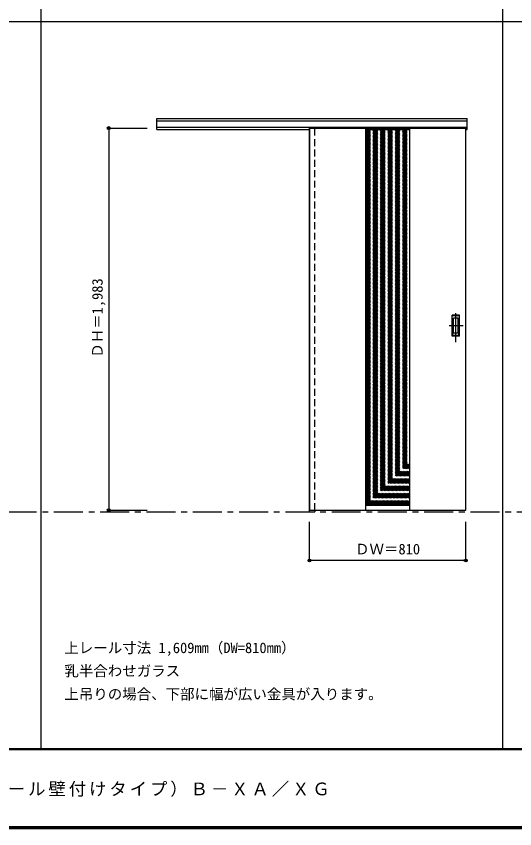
# Model space of a CAD drawing. Units: millimetres, scale not verified. Extents: x -6000 to 5700, y -4307 to 4260.
# Drawn here: x -3046 to -461, y -4205 to 12 of the extents above; entities that cross this region are included whole.
import ezdxf
from ezdxf.enums import TextEntityAlignment as Align

# ---------------------------------------------------------------- set-up
doc = ezdxf.new("R2010")
doc.units = ezdxf.units.MM
doc.header["$LTSCALE"] = 30
doc.header["$PDMODE"] = 32
doc.header["$PDSIZE"] = 15
doc.linetypes.add('CHAIN1', pattern=[8, 5, -1, 1, -1])
doc.linetypes.add('DASHED1', pattern=[1.8, 1.2, -0.6])
for name, color, linetype in [('0-1_通り芯', 7, 'CHAIN1'), ('0-2_扉', 3, 'Continuous'), ('0-3_仕上げ', 3, 'Continuous'), ('0-4_枠', 3, 'Continuous'), ('0-6_引手', 7, 'Continuous'), ('0-A_文字', 7, 'Continuous'), ('0-B_寸法', 4, 'Continuous'), ('0-C_ハッチ', 4, 'DASHED1'), ('F-1_枠', 6, 'Continuous'), ('F-A_文字', 7, 'Continuous')]:
    doc.layers.add(name, color=color, linetype=linetype)
doc.styles.add('ＭＳ ゴシック', font='')
doc.styles.get('ＭＳ ゴシック').set_extended_font_data('MS Gothic')

msp = doc.modelspace()

# ---------------------------------------------------------------- linework, layer by layer
at = {"layer": '0-1_通り芯'}
msp.add_line((-5490, -2560.5), (1678, -2560.5), dxfattribs=at)
at = {"layer": '0-2_扉', "color": 4, "linetype": 'DASHED1'}
msp.add_line((-1525, -568.5), (-1525, -572.5), dxfattribs=at)
at = {"layer": '0-2_扉'}
for q in [(-1525, -2551.5), (-715, -568.5)]:
    msp.add_line((-1525, -568.5), q, dxfattribs=at)
msp.add_lwpolyline([(-1525, -2551.5), (-715, -2551.5), (-715, -568.5)], dxfattribs=at)
at = {"layer": '0-3_仕上げ'}
for p, q in [((-1234, -568.39), (-1234, -2551.39)), ((-1006, -568.39), (-1006, -2551.39))]:
    msp.add_line(p, q, dxfattribs=at)
at = {"layer": '0-3_仕上げ', "color": 7}
for p, q in [((-1234, -576.39), (-1006, -576.39)), ((-1006, -2527.39), (-1234, -2527.39))]:
    msp.add_line(p, q, dxfattribs=at)
at = {"layer": '0-4_枠'}
for p, q in [((-2316, -518.5), (-707, -518.5)), ((-2316, -575.5), (-2316, -518.5)), ((-2316, -531.5), (-707, -531.5)), ((-2316, -563.5), (-707, -563.5)), ((-2316, -575.5), (-1525, -575.5)), ((-1526, -563.5), (-1526, -2560.5)), ((-1498, -568.5), (-1498, -563.5)), ((-1526, -2560.5), (-1498, -2560.5)), ((-1498, -2551.5), (-1498, -2560.5))]:
    msp.add_line(p, q, dxfattribs=at)
at = {"layer": '0-4_枠', "color": 4, "linetype": 'DASHED1'}
msp.add_line((-1498, -2551.5), (-1498, -568.5), dxfattribs=at)
at = {"layer": '0-4_枠'}
msp.add_lwpolyline([(-715, -575.5), (-707, -575.5), (-707, -518.5)], dxfattribs=at)
at = {"layer": '0-6_引手', "linetype": 'CHAIN1'}
for p, q in [((-766, -1679.23), (-766, -1508.38)), ((-727.93, -1594), (-800.44, -1594))]:
    msp.add_line(p, q, dxfattribs=at)
at = {"layer": '0-6_引手'}
for p, q in [((-747, -1539), (-785, -1539)), ((-785, -1649), (-785, -1539)), ((-753.5, -1555), (-778.5, -1555)), ((-778.5, -1633), (-778.5, -1555)), ((-753.5, -1633), (-753.5, -1555)), ((-747, -1649), (-747, -1539)), ((-753.5, -1633), (-778.5, -1633)), ((-747, -1649), (-785, -1649))]:
    msp.add_line(p, q, dxfattribs=at)
at = {"layer": '0-6_引手', "linetype": 'DASHED1'}
for p, q in [((-782, -1645), (-782, -1543)), ((-750, -1645), (-782, -1645))]:
    msp.add_line(p, q, dxfattribs=at)
msp.add_lwpolyline([(-750, -1645), (-750, -1543), (-782, -1543)], dxfattribs=at)
at = {"layer": '0-B_寸法'}
for p, q in [((-2566, -568.5), (-2566, -2551.5)), ((-2566, -568.5), (-2366, -568.5)), ((-2566, -2551.5), (-2366, -2551.5)), ((-1525, -2812.5), (-1525, -2612.5)), ((-715, -2812.5), (-715, -2612.5)), ((-715, -2812.5), (-1525, -2812.5))]:
    msp.add_line(p, q, dxfattribs=at)
at = {"layer": '0-B_寸法', "color": 7}
for p in [(-2566, -568.5), (-2566, -2551.5), (-1525, -2812.5), (-715, -2812.5)]:
    msp.add_point(p, dxfattribs=at)
at = {"layer": '0-C_ハッチ'}
for p, q in [((-1234, -799.93), (-1010.46, -576.39)), ((-1234, -792.86), (-1017.54, -576.39)), ((-1234, -785.78), (-1024.61, -576.39)), ((-1234, -778.71), (-1031.68, -576.39)), ((-1234, -771.64), (-1038.75, -576.39)), ((-1234, -764.57), (-1045.82, -576.39)), ((-1234, -757.5), (-1052.89, -576.39)), ((-1234, -750.43), (-1059.96, -576.39)), ((-1234, -743.36), (-1067.03, -576.39)), ((-1234, -736.29), (-1074.1, -576.39)), ((-1234, -729.22), (-1081.17, -576.39)), ((-1234, -722.15), (-1088.25, -576.39)), ((-1234, -715.07), (-1095.32, -576.39)), ((-1234, -708), (-1102.39, -576.39)), ((-1234, -700.93), (-1109.46, -576.39)), ((-1234, -693.86), (-1116.53, -576.39)), ((-1234, -686.79), (-1123.6, -576.39)), ((-1234, -679.72), (-1130.67, -576.39)), ((-1234, -672.65), (-1137.74, -576.39)), ((-1234, -665.58), (-1144.81, -576.39)), ((-1234, -658.51), (-1151.89, -576.39)), ((-1234, -651.43), (-1158.96, -576.39)), ((-1234, -644.36), (-1166.03, -576.39)), ((-1234, -637.29), (-1173.1, -576.39)), ((-1234, -630.22), (-1180.17, -576.39)), ((-1234, -623.15), (-1187.24, -576.39)), ((-1234, -616.08), (-1194.31, -576.39)), ((-1234, -609.01), (-1201.38, -576.39)), ((-1234, -601.94), (-1208.45, -576.39)), ((-1234, -594.87), (-1215.52, -576.39)), ((-1234, -587.79), (-1222.6, -576.39)), ((-1234, -580.72), (-1229.67, -576.39)), ((-1234, -807), (-1006, -579)), ((-1234, -814.07), (-1006, -586.07)), ((-1234, -821.14), (-1006, -593.14)), ((-1234, -828.21), (-1006, -600.21)), ((-1234, -835.28), (-1006, -607.28)), ((-1234, -842.35), (-1006, -614.35)), ((-1234, -849.42), (-1006, -621.42)), ((-1234, -856.5), (-1006, -628.5)), ((-1234, -863.57), (-1006, -635.57)), ((-1234, -870.64), (-1006, -642.64)), ((-1234, -877.71), (-1006, -649.71)), ((-1234, -884.78), (-1006, -656.78)), ((-1234, -891.85), (-1006, -663.85)), ((-1234, -898.92), (-1006, -670.92)), ((-1234, -905.99), (-1006, -677.99)), ((-1234, -913.06), (-1006, -685.06)), ((-1234, -920.14), (-1006, -692.14)), ((-1234, -927.21), (-1006, -699.21)), ((-1234, -934.28), (-1006, -706.28)), ((-1234, -941.35), (-1006, -713.35)), ((-1234, -948.42), (-1006, -720.42)), ((-1234, -955.49), (-1006, -727.49)), ((-1234, -962.56), (-1006, -734.56)), ((-1234, -969.63), (-1006, -741.63)), ((-1234, -976.7), (-1006, -748.7)), ((-1234, -983.77), (-1006, -755.77)), ((-1234, -990.85), (-1006, -762.85)), ((-1234, -997.92), (-1006, -769.92)), ((-1234, -1004.99), (-1006, -776.99)), ((-1234, -1012.06), (-1006, -784.06)), ((-1234, -1019.13), (-1006, -791.13)), ((-1234, -1026.2), (-1006, -798.2)), ((-1234, -1033.27), (-1006, -805.27)), ((-1234, -1040.34), (-1006, -812.34)), ((-1234, -1047.41), (-1006, -819.41)), ((-1234, -1054.49), (-1006, -826.49)), ((-1234, -1061.56), (-1006, -833.56)), ((-1234, -1068.63), (-1006, -840.63)), ((-1234, -1075.7), (-1006, -847.7)), ((-1234, -1082.77), (-1006, -854.77)), ((-1234, -1089.84), (-1006, -861.84)), ((-1234, -1096.91), (-1006, -868.91)), ((-1234, -1103.98), (-1006, -875.98)), ((-1234, -1111.05), (-1006, -883.05)), ((-1234, -1118.12), (-1006, -890.12)), ((-1234, -1125.2), (-1006, -897.2)), ((-1234, -1132.27), (-1006, -904.27)), ((-1234, -1139.34), (-1006, -911.34)), ((-1234, -1146.41), (-1006, -918.41)), ((-1234, -1153.48), (-1006, -925.48)), ((-1234, -1160.55), (-1006, -932.55)), ((-1234, -1167.62), (-1006, -939.62)), ((-1234, -1174.69), (-1006, -946.69)), ((-1234, -1181.76), (-1006, -953.76)), ((-1234, -1188.84), (-1006, -960.84)), ((-1234, -1195.91), (-1006, -967.91)), ((-1234, -1202.98), (-1006, -974.98)), ((-1234, -1210.05), (-1006, -982.05)), ((-1234, -1217.12), (-1006, -989.12)), ((-1234, -1224.19), (-1006, -996.19)), ((-1234, -1231.26), (-1006, -1003.26)), ((-1234, -1238.33), (-1006, -1010.33)), ((-1234, -1245.4), (-1006, -1017.4)), ((-1234, -1252.48), (-1006, -1024.48)), ((-1234, -1259.55), (-1006, -1031.55)), ((-1234, -1266.62), (-1006, -1038.62)), ((-1234, -1273.69), (-1006, -1045.69)), ((-1234, -1280.76), (-1006, -1052.76)), ((-1234, -1287.83), (-1006, -1059.83)), ((-1234, -1294.9), (-1006, -1066.9)), ((-1234, -1301.97), (-1006, -1073.97)), ((-1234, -1309.04), (-1006, -1081.04)), ((-1234, -1316.11), (-1006, -1088.11)), ((-1234, -1323.19), (-1006, -1095.19)), ((-1234, -1330.26), (-1006, -1102.26)), ((-1234, -1337.33), (-1006, -1109.33)), ((-1234, -1344.4), (-1006, -1116.4)), ((-1234, -1351.47), (-1006, -1123.47)), ((-1234, -1358.54), (-1006, -1130.54)), ((-1234, -1365.61), (-1006, -1137.61)), ((-1234, -1372.68), (-1006, -1144.68)), ((-1234, -1379.75), (-1006, -1151.75)), ((-1234, -1386.83), (-1006, -1158.83)), ((-1234, -1393.9), (-1006, -1165.9)), ((-1234, -1400.97), (-1006, -1172.97)), ((-1234, -1408.04), (-1006, -1180.04)), ((-1234, -1415.11), (-1006, -1187.11)), ((-1234, -1422.18), (-1006, -1194.18)), ((-1234, -1429.25), (-1006, -1201.25)), ((-1234, -1436.32), (-1006, -1208.32)), ((-1234, -1443.39), (-1006, -1215.39)), ((-1234, -1450.47), (-1006, -1222.47)), ((-1234, -1457.54), (-1006, -1229.54)), ((-1234, -1464.61), (-1006, -1236.61)), ((-1234, -1471.68), (-1006, -1243.68)), ((-1234, -1478.75), (-1006, -1250.75)), ((-1234, -1485.82), (-1006, -1257.82)), ((-1234, -1492.89), (-1006, -1264.89)), ((-1234, -1499.96), (-1006, -1271.96)), ((-1234, -1507.03), (-1006, -1279.03)), ((-1234, -1514.1), (-1006, -1286.1)), ((-1234, -1521.18), (-1006, -1293.18)), ((-1234, -1528.25), (-1006, -1300.25)), ((-1234, -1535.32), (-1006, -1307.32)), ((-1234, -1542.39), (-1006, -1314.39)), ((-1234, -1549.46), (-1006, -1321.46)), ((-1234, -1556.53), (-1006, -1328.53)), ((-1234, -1563.6), (-1006, -1335.6)), ((-1234, -1570.67), (-1006, -1342.67)), ((-1234, -1577.74), (-1006, -1349.74)), ((-1234, -1584.82), (-1006, -1356.82)), ((-1234, -1591.89), (-1006, -1363.89)), ((-1234, -1598.96), (-1006, -1370.96)), ((-1234, -1606.03), (-1006, -1378.03)), ((-1234, -1613.1), (-1006, -1385.1)), ((-1234, -1620.17), (-1006, -1392.17)), ((-1234, -1627.24), (-1006, -1399.24)), ((-1234, -1634.31), (-1006, -1406.31)), ((-1234, -1641.38), (-1006, -1413.38)), ((-1234, -1648.46), (-1006, -1420.46)), ((-1234, -1655.53), (-1006, -1427.53)), ((-1234, -1662.6), (-1006, -1434.6)), ((-1234, -1669.67), (-1006, -1441.67)), ((-1234, -1676.74), (-1006, -1448.74)), ((-1234, -1683.81), (-1006, -1455.81)), ((-1234, -1690.88), (-1006, -1462.88)), ((-1234, -1697.95), (-1006, -1469.95)), ((-1234, -1705.02), (-1006, -1477.02)), ((-1234, -1712.09), (-1006, -1484.09)), ((-1234, -1719.17), (-1006, -1491.17)), ((-1234, -1726.24), (-1006, -1498.24)), ((-1234, -1733.31), (-1006, -1505.31)), ((-1234, -1740.38), (-1006, -1512.38)), ((-1234, -1747.45), (-1006, -1519.45)), ((-1234, -1754.52), (-1006, -1526.52)), ((-1234, -1761.59), (-1006, -1533.59)), ((-1234, -1768.66), (-1006, -1540.66)), ((-1234, -1775.73), (-1006, -1547.73)), ((-1234, -1782.81), (-1006, -1554.81)), ((-1234, -1789.88), (-1006, -1561.88)), ((-1234, -1796.95), (-1006, -1568.95)), ((-1234, -1804.02), (-1006, -1576.02)), ((-1234, -1811.09), (-1006, -1583.09)), ((-1234, -1818.16), (-1006, -1590.16)), ((-1234, -1825.23), (-1006, -1597.23)), ((-1234, -1832.3), (-1006, -1604.3)), ((-1234, -1839.37), (-1006, -1611.37)), ((-1234, -1846.44), (-1006, -1618.44)), ((-1234, -1853.52), (-1006, -1625.52)), ((-1234, -1860.59), (-1006, -1632.59)), ((-1234, -1867.66), (-1006, -1639.66)), ((-1234, -1874.73), (-1006, -1646.73)), ((-1234, -1881.8), (-1006, -1653.8)), ((-1234, -1888.87), (-1006, -1660.87)), ((-1234, -1895.94), (-1006, -1667.94)), ((-1234, -1903.01), (-1006, -1675.01)), ((-1234, -1910.08), (-1006, -1682.08)), ((-1234, -1917.16), (-1006, -1689.16)), ((-1234, -1924.23), (-1006, -1696.23)), ((-1234, -1931.3), (-1006, -1703.3)), ((-1234, -1938.37), (-1006, -1710.37)), ((-1234, -1945.44), (-1006, -1717.44)), ((-1234, -1952.51), (-1006, -1724.51)), ((-1234, -1959.58), (-1006, -1731.58)), ((-1234, -1966.65), (-1006, -1738.65)), ((-1234, -1973.72), (-1006, -1745.72)), ((-1234, -1980.8), (-1006, -1752.8)), ((-1234, -1987.87), (-1006, -1759.87)), ((-1234, -1994.94), (-1006, -1766.94)), ((-1234, -2002.01), (-1006, -1774.01)), ((-1234, -2009.08), (-1006, -1781.08)), ((-1234, -2016.15), (-1006, -1788.15)), ((-1234, -2023.22), (-1006, -1795.22)), ((-1234, -2030.29), (-1006, -1802.29)), ((-1234, -2037.36), (-1006, -1809.36)), ((-1234, -2044.43), (-1006, -1816.43)), ((-1234, -2051.51), (-1006, -1823.51)), ((-1234, -2058.58), (-1006, -1830.58)), ((-1234, -2065.65), (-1006, -1837.65)), ((-1234, -2072.72), (-1006, -1844.72)), ((-1234, -2079.79), (-1006, -1851.79)), ((-1234, -2086.86), (-1006, -1858.86)), ((-1234, -2093.93), (-1006, -1865.93)), ((-1234, -2101), (-1006, -1873)), ((-1234, -2108.07), (-1006, -1880.07)), ((-1234, -2115.15), (-1006, -1887.15)), ((-1234, -2122.22), (-1006, -1894.22)), ((-1234, -2129.29), (-1006, -1901.29)), ((-1234, -2136.36), (-1006, -1908.36)), ((-1234, -2143.43), (-1006, -1915.43)), ((-1234, -2150.5), (-1006, -1922.5)), ((-1234, -2157.57), (-1006, -1929.57)), ((-1234, -2164.64), (-1006, -1936.64)), ((-1234, -2171.71), (-1006, -1943.71)), ((-1234, -2178.79), (-1006, -1950.79)), ((-1234, -2185.86), (-1006, -1957.86)), ((-1234, -2192.93), (-1006, -1964.93)), ((-1234, -2200), (-1006, -1972)), ((-1234, -2207.07), (-1006, -1979.07)), ((-1234, -2214.14), (-1006, -1986.14)), ((-1234, -2221.21), (-1006, -1993.21)), ((-1234, -2228.28), (-1006, -2000.28)), ((-1234, -2235.35), (-1006, -2007.35)), ((-1234, -2242.42), (-1006, -2014.42)), ((-1234, -2249.5), (-1006, -2021.5)), ((-1234, -2256.57), (-1006, -2028.57)), ((-1234, -2263.64), (-1006, -2035.64)), ((-1234, -2270.71), (-1006, -2042.71)), ((-1234, -2277.78), (-1006, -2049.78)), ((-1234, -2284.85), (-1006, -2056.85)), ((-1234, -2291.92), (-1006, -2063.92)), ((-1234, -2298.99), (-1006, -2070.99)), ((-1234, -2306.06), (-1006, -2078.06)), ((-1234, -2313.14), (-1006, -2085.14)), ((-1234, -2320.21), (-1006, -2092.21)), ((-1234, -2327.28), (-1006, -2099.28)), ((-1234, -2334.35), (-1006, -2106.35)), ((-1234, -2341.42), (-1006, -2113.42)), ((-1234, -2348.49), (-1006, -2120.49)), ((-1234, -2355.56), (-1006, -2127.56)), ((-1234, -2362.63), (-1006, -2134.63)), ((-1234, -2369.7), (-1006, -2141.7)), ((-1234, -2376.77), (-1006, -2148.77)), ((-1234, -2383.85), (-1006, -2155.85)), ((-1234, -2390.92), (-1006, -2162.92)), ((-1234, -2397.99), (-1006, -2169.99)), ((-1234, -2405.06), (-1006, -2177.06)), ((-1234, -2412.13), (-1006, -2184.13)), ((-1234, -2419.2), (-1006, -2191.2)), ((-1234, -2426.27), (-1006, -2198.27)), ((-1234, -2433.34), (-1006, -2205.34)), ((-1234, -2440.41), (-1006, -2212.41)), ((-1234, -2447.49), (-1006, -2219.49)), ((-1234, -2454.56), (-1006, -2226.56)), ((-1234, -2461.63), (-1006, -2233.63)), ((-1234, -2468.7), (-1006, -2240.7)), ((-1234, -2475.77), (-1006, -2247.77)), ((-1234, -2482.84), (-1006, -2254.84)), ((-1234, -2489.91), (-1006, -2261.91)), ((-1234, -2496.98), (-1006, -2268.98)), ((-1234, -2504.05), (-1006, -2276.05)), ((-1234, -2511.13), (-1006, -2283.13)), ((-1234, -2518.2), (-1006, -2290.2)), ((-1234, -2525.27), (-1006, -2297.27)), ((-1229.05, -2527.39), (-1006, -2304.34)), ((-1221.98, -2527.39), (-1006, -2311.41)), ((-1214.91, -2527.39), (-1006, -2318.48)), ((-1207.84, -2527.39), (-1006, -2325.55)), ((-1200.77, -2527.39), (-1006, -2332.62)), ((-1193.7, -2527.39), (-1006, -2339.69)), ((-1186.63, -2527.39), (-1006, -2346.76)), ((-1179.55, -2527.39), (-1006, -2353.84)), ((-1172.48, -2527.39), (-1006, -2360.91)), ((-1165.41, -2527.39), (-1006, -2367.98)), ((-1158.34, -2527.39), (-1006, -2375.05)), ((-1151.27, -2527.39), (-1006, -2382.12)), ((-1144.2, -2527.39), (-1006, -2389.19)), ((-1137.13, -2527.39), (-1006, -2396.26)), ((-1130.06, -2527.39), (-1006, -2403.33)), ((-1122.99, -2527.39), (-1006, -2410.4)), ((-1115.92, -2527.39), (-1006, -2417.48)), ((-1108.84, -2527.39), (-1006, -2424.55)), ((-1101.77, -2527.39), (-1006, -2431.62)), ((-1094.7, -2527.39), (-1006, -2438.69)), ((-1087.63, -2527.39), (-1006, -2445.76)), ((-1080.56, -2527.39), (-1006, -2452.83)), ((-1073.49, -2527.39), (-1006, -2459.9)), ((-1066.42, -2527.39), (-1006, -2466.97)), ((-1059.35, -2527.39), (-1006, -2474.04)), ((-1052.28, -2527.39), (-1006, -2481.12)), ((-1045.2, -2527.39), (-1006, -2488.19)), ((-1038.13, -2527.39), (-1006, -2495.26)), ((-1031.06, -2527.39), (-1006, -2502.33)), ((-1023.99, -2527.39), (-1006, -2509.4)), ((-1016.92, -2527.39), (-1006, -2516.47))]:
    msp.add_line(p, q, dxfattribs=at)
at = {"layer": 'F-1_枠'}
for p, q in [((-2916, -3790), (-2916, 4175)), ((-522, -3790), (-522, 4175)), ((-6000, -15.5), (5700, -15.5)), ((5700, -3790), (-6000, -3790)), ((5700, -3795), (-6000, -3795)), ((5700, -4195), (-6000, -4195)), ((5700, -4200), (-6000, -4200)), ((5700, -4205), (-6000, -4205))]:
    msp.add_line(p, q, dxfattribs=at)

# ---------------------------------------------------------------- texts
at = {"layer": '0-A_文字', "style": 'ＭＳ ゴシック'}
for s, p in [('上レール寸法 1,609mm（DW=810mm）', (-2796, -3310)), ('乳半合わせガラス', (-2796, -3430)), ('上吊りの場合、下部に幅が広い金具が入ります。', (-2796, -3550))]:
    msp.add_text(s, height=54.99, dxfattribs=at).set_placement(p, align=Align.BOTTOM_LEFT)
at = {"layer": '0-B_寸法', "color": 7, "style": 'ＭＳ ゴシック'}
msp.add_text('ＤＨ＝1,983', height=54.99, rotation=90, dxfattribs=at).set_placement((-2581, -1760.25), align=Align.BOTTOM_LEFT)
msp.add_text('ＤＷ＝810', height=54.99, dxfattribs=at).set_placement((-1288.75, -2797.5), align=Align.BOTTOM_LEFT)
at = {"layer": 'F-A_文字', "insert": (-5247.55, -4040), "char_height": 65.98, "attachment_point": 7, "style": 'ＭＳ ゴシック'}
msp.add_mtext('\\T1.17;ドレタス\u3000H20アウトセット上吊り引き戸（レール壁付けタイプ）Ｂ－ＸＡ／ＸＧ', dxfattribs=at)

doc.saveas('drawing.dxf')
